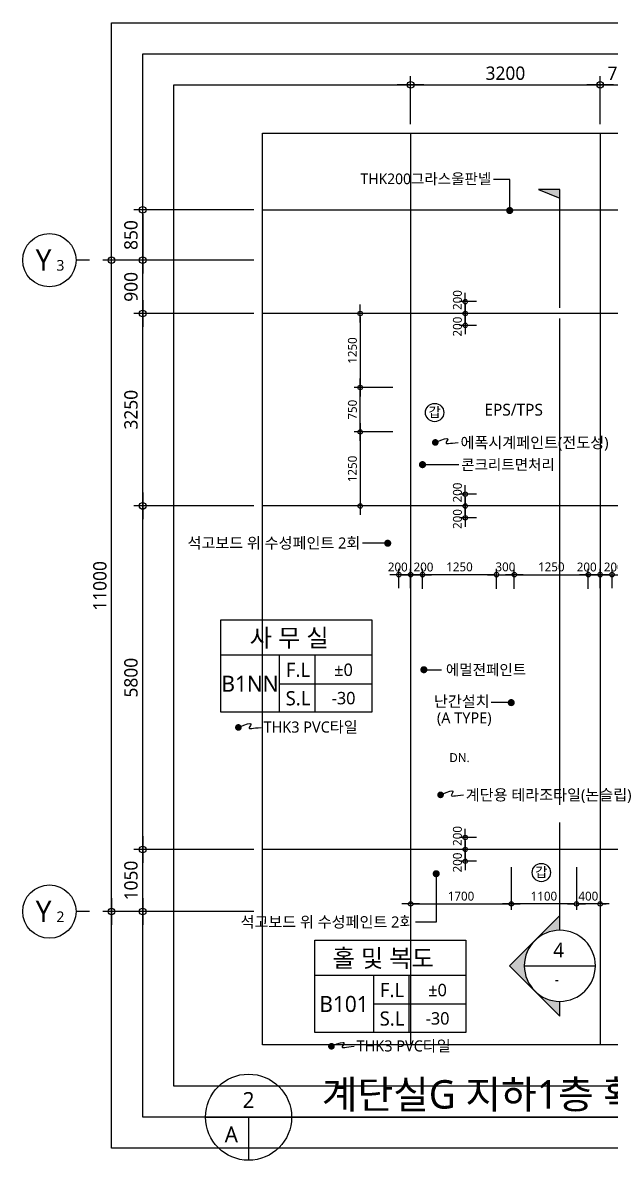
# Model space of a CAD drawing. Header units: millimetres. Extents: x -27408 to 60590, y 623 to 42257.
# Drawn here: x 20550 to 30487, y 22448 to 41657 of the extents above; entities that cross this region are included whole.
import ezdxf
from ezdxf.enums import TextEntityAlignment as Align

# ---------------------------------------------------------------- set-up
doc = ezdxf.new("R2010")
doc.units = ezdxf.units.MM
doc.header["$LTSCALE"] = 100
doc.header["$MEASUREMENT"] = 0
doc.header["$PDSIZE"] = -10
doc.linetypes.add('CEN', pattern=[62, 60, -1, 0, -1])
doc.layers.get('0').update_dxf_attribs({"linetype": 'CONTINUOUS'})
doc.layers.get('Defpoints').update_dxf_attribs({"color": 171, "linetype": 'CONTINUOUS'})
for name, color, linetype in [('CEN(ST)', 1, 'CEN'), ('INS', 251, 'BATTING'), ('LED', 7, 'CONTINUOUS'), ('NDIM', 7, 'CONTINUOUS'), ('SYM', 7, 'CONTINUOUS'), ('SYM(AXIS)', 7, 'CONTINUOUS'), ('TEXT', 3, 'CONTINUOUS'), ('TEXT(AXIS)', 2, 'CONTINUOUS'), ('TEXT(MIN)', 7, 'CONTINUOUS'), ('TEXT(NOTE小)', 1, 'CONTINUOUS'), ('TEXT(노트)', 7, 'CONTINUOUS'), ('TEXT(실명)', 3, 'CONTINUOUS'), ('TEXT-기입', 6, 'CONTINUOUS'), ('TITLE', 7, 'CONTINUOUS')]:
    doc.layers.add(name, color=color, linetype=linetype)
doc.styles.add('CGS', font='cgse', dxfattribs={"bigfont": 'cgs'})
doc.styles.add('나눔바른고딕', font='NanumBarunGothic.ttf')
doc.linetypes.add('BATTING', pattern='A,0.0001,-0.1,[134,ltypeshp.shx,S=0.1,R=0,X=-0.1,Y=0],-0.2,[134,ltypeshp.shx,S=0.1,R=180,X=0.1,Y=0],-0.1', length=0.4001)
doc.dimstyles.new('NDIM 1200', dxfattribs={"dimscale": 75, "dimtxt": 3, "dimasz": 1, "dimexe": 2, "dimexo": 2, "dimgap": 1, "dimtad": 1, "dimdec": 0, "dimdsep": 46, "dimtxsty": 'CGS', "dimblk": 'DOT0', "dimcen": 1, "dimdle": 8, "dimclrd": 256, "dimclre": 256, "dimclrt": 256, "dimadec": 0, "dimazin": 0, "dimtfac": 1, "dimtdec": 0, "dimtix": 1, "dimtmove": 2, "dimatfit": 3, "dimldrblk": 'DOT0', "dimfxl": 1, "dimtolj": 1, "dimtzin": 0, "dimlwd": -1, "dimlwe": -1, "dimarcsym": 0})

# ---------------------------------------------------------------- blocks, each defined once
blk = doc.blocks.new('A$C2F20087E')
at = {"layer": 'SYM(AXIS)'}
blk.add_line((600, 0), (600, 300), dxfattribs=at)
blk.add_circle((600, 900), 600, dxfattribs=at)
blk = doc.blocks.new('DOT0')
blk.add_line((-3, 0), (3, 0))
at = {"color": 6}
blk.add_circle((0, 0), 0.75, dxfattribs=at)
blk = doc.blocks.new('*D29')
at = {"layer": 'Defpoints', "color": 0, "ltscale": 0.4, "transparency": 16777216}
for p in [(22575, 33497), (24600, 33497), (24600, 27697)]:
    blk.add_point(p, dxfattribs=at)
at = {"layer": 'NDIM', "ltscale": 0.4, "transparency": 16777216}
for p, q in [((24450, 33497), (22425, 33497)), ((22575, 27772), (22575, 33422)), ((24450, 27697), (22425, 27697))]:
    blk.add_line(p, q, dxfattribs=at)
at = {"layer": 'NDIM', "ltscale": 0.4, "transparency": 16777216, "xscale": 75, "yscale": 75, "zscale": 75}
for p, rotation in [((22575, 33497), 90), ((22575, 27697), 270)]:
    blk.add_blockref('DOT0', p, dxfattribs=dict(at, rotation=rotation))
at = {"layer": 'NDIM', "ltscale": 0.4, "transparency": 16777216, "insert": (22378, 30597), "char_height": 225, "attachment_point": 5, "rotation": 90, "style": '나눔바른고딕'}
blk.add_mtext('\\A1;5800', dxfattribs=at)
blk = doc.blocks.new('*D28')
at = {"layer": 'Defpoints', "color": 0, "ltscale": 0.4, "transparency": 16777216}
for p in [(22575, 27697), (24600, 27697), (24600, 26647)]:
    blk.add_point(p, dxfattribs=at)
at = {"layer": 'NDIM', "ltscale": 0.4, "transparency": 16777216}
for p, q in [((24450, 27697), (22425, 27697)), ((22575, 26722), (22575, 27622)), ((24450, 26647), (22425, 26647))]:
    blk.add_line(p, q, dxfattribs=at)
at = {"layer": 'NDIM', "ltscale": 0.4, "transparency": 16777216, "xscale": 75, "yscale": 75, "zscale": 75}
for p, rotation in [((22575, 27697), 90), ((22575, 26647), 270)]:
    blk.add_blockref('DOT0', p, dxfattribs=dict(at, rotation=rotation))
at = {"layer": 'NDIM', "ltscale": 0.4, "transparency": 16777216, "insert": (22378, 27172), "char_height": 225, "attachment_point": 5, "rotation": 90, "style": '나눔바른고딕'}
blk.add_mtext('\\A1;1050', dxfattribs=at)
blk = doc.blocks.new('*D27')
at = {"layer": 'Defpoints', "color": 0, "ltscale": 0.4, "transparency": 16777216}
for p in [(22575, 36747), (24600, 36747), (24600, 33497)]:
    blk.add_point(p, dxfattribs=at)
at = {"layer": 'NDIM', "ltscale": 0.4, "transparency": 16777216}
for p, q in [((24450, 36747), (22425, 36747)), ((22575, 33572), (22575, 36672)), ((24450, 33497), (22425, 33497))]:
    blk.add_line(p, q, dxfattribs=at)
at = {"layer": 'NDIM', "ltscale": 0.4, "transparency": 16777216, "xscale": 75, "yscale": 75, "zscale": 75}
for p, rotation in [((22575, 36747), 90), ((22575, 33497), 270)]:
    blk.add_blockref('DOT0', p, dxfattribs=dict(at, rotation=rotation))
at = {"layer": 'NDIM', "ltscale": 0.4, "transparency": 16777216, "insert": (22378, 35122), "char_height": 225, "attachment_point": 5, "rotation": 90, "style": '나눔바른고딕'}
blk.add_mtext('\\A1;3250', dxfattribs=at)
blk = doc.blocks.new('*D26')
at = {"layer": 'Defpoints', "color": 0, "ltscale": 0.4, "transparency": 16777216}
for p in [(22050, 37647), (24600, 37647), (24600, 26647)]:
    blk.add_point(p, dxfattribs=at)
at = {"layer": 'NDIM', "ltscale": 0.4, "transparency": 16777216}
for p, q in [((24450, 37647), (21900, 37647)), ((22050, 26722), (22050, 37572)), ((24450, 26647), (21900, 26647))]:
    blk.add_line(p, q, dxfattribs=at)
at = {"layer": 'NDIM', "ltscale": 0.4, "transparency": 16777216, "xscale": 75, "yscale": 75, "zscale": 75}
for p, rotation in [((22050, 37647), 90), ((22050, 26647), 270)]:
    blk.add_blockref('DOT0', p, dxfattribs=dict(at, rotation=rotation))
at = {"layer": 'NDIM', "ltscale": 0.4, "transparency": 16777216, "insert": (21853, 32147), "char_height": 225, "attachment_point": 5, "rotation": 90, "style": '나눔바른고딕'}
blk.add_mtext('\\A1;11000', dxfattribs=at)
blk = doc.blocks.new('*D71')
at = {"layer": 'Defpoints', "color": 0, "ltscale": 0.4, "transparency": 16777216}
for p in [(22575, 37647), (24600, 37647), (24600, 36747)]:
    blk.add_point(p, dxfattribs=at)
at = {"layer": 'NDIM', "ltscale": 0.4, "transparency": 16777216}
for p, q in [((24450, 37647), (22425, 37647)), ((22575, 36822), (22575, 37572)), ((24450, 36747), (22425, 36747))]:
    blk.add_line(p, q, dxfattribs=at)
at = {"layer": 'NDIM', "ltscale": 0.4, "transparency": 16777216, "xscale": 75, "yscale": 75, "zscale": 75}
for p, rotation in [((22575, 37647), 90), ((22575, 36747), 270)]:
    blk.add_blockref('DOT0', p, dxfattribs=dict(at, rotation=rotation))
at = {"layer": 'NDIM', "ltscale": 0.4, "transparency": 16777216, "insert": (22378, 37197), "char_height": 225, "attachment_point": 5, "rotation": 90, "style": '나눔바른고딕'}
blk.add_mtext('\\A1;900', dxfattribs=at)
blk = doc.blocks.new('*D25')
at = {"layer": 'Defpoints', "color": 0, "ltscale": 0.4, "transparency": 16777216}
for p in [(31050, 40607), (30300, 39793), (31050, 39793)]:
    blk.add_point(p, dxfattribs=at)
at = {"layer": 'NDIM', "ltscale": 0.4, "transparency": 16777216}
for p, q in [((30300, 39943), (30300, 40757)), ((31050, 39943), (31050, 40757)), ((30375, 40607), (30975, 40607))]:
    blk.add_line(p, q, dxfattribs=at)
at = {"layer": 'NDIM', "ltscale": 0.4, "transparency": 16777216, "xscale": 75, "yscale": 75, "zscale": 75, "rotation": 180}
blk.add_blockref('DOT0', (30300, 40607), dxfattribs=at)
at = {"layer": 'NDIM', "ltscale": 0.4, "transparency": 16777216, "xscale": 75, "yscale": 75, "zscale": 75}
blk.add_blockref('DOT0', (31050, 40607), dxfattribs=at)
at = {"layer": 'NDIM', "ltscale": 0.4, "transparency": 16777216, "insert": (30675, 40804), "char_height": 225, "attachment_point": 5, "style": '나눔바른고딕'}
blk.add_mtext('\\A1;750', dxfattribs=at)
blk = doc.blocks.new('*D24')
at = {"layer": 'Defpoints', "color": 0, "ltscale": 0.4, "transparency": 16777216}
for p in [(30300, 40607), (27100, 39793), (30300, 39793)]:
    blk.add_point(p, dxfattribs=at)
at = {"layer": 'NDIM', "ltscale": 0.4, "transparency": 16777216}
for p, q in [((27100, 39943), (27100, 40757)), ((30300, 39943), (30300, 40757)), ((27175, 40607), (30225, 40607))]:
    blk.add_line(p, q, dxfattribs=at)
at = {"layer": 'NDIM', "ltscale": 0.4, "transparency": 16777216, "xscale": 75, "yscale": 75, "zscale": 75, "rotation": 180}
blk.add_blockref('DOT0', (27100, 40607), dxfattribs=at)
at = {"layer": 'NDIM', "ltscale": 0.4, "transparency": 16777216, "xscale": 75, "yscale": 75, "zscale": 75}
blk.add_blockref('DOT0', (30300, 40607), dxfattribs=at)
at = {"layer": 'NDIM', "ltscale": 0.4, "transparency": 16777216, "insert": (28700, 40804), "char_height": 225, "attachment_point": 5, "style": '나눔바른고딕'}
blk.add_mtext('\\A1;3200', dxfattribs=at)
blk = doc.blocks.new('SECTION_계단실E1')
at = {"layer": 'SYM'}
blk.add_hatch(color=256, dxfattribs=at).paths.add_polyline_path([(447405, -138925), (447765, -139069), (447765, -138925)])
h = blk.add_hatch(color=256, dxfattribs=at)
h.paths.add_polyline_path([(446917, -152033), (447341, -152457, -0.414214), (447341, -151609)])
h.paths.add_polyline_path([(447341, -152457), (447765, -152882), (447765, -152633, -0.198912)])
h.paths.add_polyline_path([(447341, -151609, -0.198912), (447765, -151433), (447765, -151185)])
at = {"layer": 'Defpoints'}
blk.add_line((447765, -149014), (447765, -141282), dxfattribs=at)
at = {"layer": 'SYM'}
for p, q in [((447405, -138925), (447765, -139069)), ((447765, -138925), (447405, -138925)), ((447765, -140922), (447765, -138925)), ((447765, -141282), (447765, -141102)), ((447765, -149314), (447765, -149014)), ((447765, -151433), (447765, -149614)), ((447765, -151185), (446917, -152033)), ((447765, -152882), (446917, -152033)), ((447165, -152033), (448365, -152033)), ((447765, -152882), (447765, -152633))]:
    blk.add_line(p, q, dxfattribs=at)
blk.add_arc((447765, -152033), 600, 90, 89.7615, dxfattribs=at)
blk = doc.blocks.new('갑종방화문표기')
at = {"layer": 'TEXT(NOTE小)'}
blk.add_circle((0, 0), 150, dxfattribs=at)
at = {"layer": 'TEXT(NOTE小)', "style": '나눔바른고딕'}
blk.add_text('갑', height=160, dxfattribs=at).set_placement((0, 7), align=Align.MIDDLE_CENTER)
blk = doc.blocks.new('*D49')
at = {"layer": 'Defpoints', "color": 0, "ltscale": 0.4, "transparency": 16777216}
for p in [(27300, 32336), (27300, 31997), (28550, 31997)]:
    blk.add_point(p, dxfattribs=at)
at = {"layer": 'NDIM', "ltscale": 0.4, "transparency": 16777216}
for p, q in [((27300, 32097), (27300, 32436)), ((28500, 32336), (27350, 32336)), ((28550, 32097), (28550, 32436))]:
    blk.add_line(p, q, dxfattribs=at)
at = {"layer": 'NDIM', "ltscale": 0.4, "transparency": 16777216, "xscale": 50, "yscale": 50, "zscale": 50, "rotation": 180}
blk.add_blockref('DOT0', (27300, 32336), dxfattribs=at)
at = {"layer": 'NDIM', "ltscale": 0.4, "transparency": 16777216, "xscale": 50, "yscale": 50, "zscale": 50}
blk.add_blockref('DOT0', (28550, 32336), dxfattribs=at)
at = {"layer": 'NDIM', "ltscale": 0.4, "transparency": 16777216, "insert": (27925, 32467), "char_height": 150, "attachment_point": 5, "style": '나눔바른고딕'}
blk.add_mtext('\\A1;1250', dxfattribs=at)
blk = doc.blocks.new('*D50')
at = {"layer": 'Defpoints', "color": 0, "ltscale": 0.4, "transparency": 16777216}
for p in [(28850, 32336), (28550, 31997), (28850, 31997)]:
    blk.add_point(p, dxfattribs=at)
at = {"layer": 'NDIM', "ltscale": 0.4, "transparency": 16777216}
for p, q in [((28500, 32336), (28450, 32336)), ((28550, 32097), (28550, 32436)), ((28550, 32336), (28850, 32336)), ((28850, 32097), (28850, 32436)), ((28900, 32336), (28950, 32336))]:
    blk.add_line(p, q, dxfattribs=at)
at = {"layer": 'NDIM', "ltscale": 0.4, "transparency": 16777216, "xscale": 50, "yscale": 50, "zscale": 50}
blk.add_blockref('DOT0', (28550, 32336), dxfattribs=at)
at = {"layer": 'NDIM', "ltscale": 0.4, "transparency": 16777216, "xscale": 50, "yscale": 50, "zscale": 50, "rotation": 180}
blk.add_blockref('DOT0', (28850, 32336), dxfattribs=at)
at = {"layer": 'NDIM', "ltscale": 0.4, "transparency": 16777216, "insert": (28700, 32467), "char_height": 150, "attachment_point": 5, "style": '나눔바른고딕'}
blk.add_mtext('\\A1;300', dxfattribs=at)
blk = doc.blocks.new('*D51')
at = {"layer": 'Defpoints', "color": 0, "ltscale": 0.4, "transparency": 16777216}
for p in [(30100, 32336), (28850, 31997), (30100, 31997)]:
    blk.add_point(p, dxfattribs=at)
at = {"layer": 'NDIM', "ltscale": 0.4, "transparency": 16777216}
for p, q in [((28850, 32097), (28850, 32436)), ((28900, 32336), (30050, 32336)), ((30100, 32097), (30100, 32436))]:
    blk.add_line(p, q, dxfattribs=at)
at = {"layer": 'NDIM', "ltscale": 0.4, "transparency": 16777216, "xscale": 50, "yscale": 50, "zscale": 50, "rotation": 180}
blk.add_blockref('DOT0', (28850, 32336), dxfattribs=at)
at = {"layer": 'NDIM', "ltscale": 0.4, "transparency": 16777216, "xscale": 50, "yscale": 50, "zscale": 50}
blk.add_blockref('DOT0', (30100, 32336), dxfattribs=at)
at = {"layer": 'NDIM', "ltscale": 0.4, "transparency": 16777216, "insert": (29475, 32467), "char_height": 150, "attachment_point": 5, "style": '나눔바른고딕'}
blk.add_mtext('\\A1;1250', dxfattribs=at)
blk = doc.blocks.new('*D52')
at = {"layer": 'Defpoints', "color": 0, "ltscale": 0.4, "transparency": 16777216}
for p in [(27300, 32336), (27100, 32010), (27300, 32010)]:
    blk.add_point(p, dxfattribs=at)
at = {"layer": 'NDIM', "ltscale": 0.4, "transparency": 16777216}
for p, q in [((27100, 32110), (27100, 32436)), ((27150, 32336), (27250, 32336)), ((27300, 32110), (27300, 32436))]:
    blk.add_line(p, q, dxfattribs=at)
at = {"layer": 'NDIM', "ltscale": 0.4, "transparency": 16777216, "xscale": 50, "yscale": 50, "zscale": 50, "rotation": 180}
blk.add_blockref('DOT0', (27100, 32336), dxfattribs=at)
at = {"layer": 'NDIM', "ltscale": 0.4, "transparency": 16777216, "xscale": 50, "yscale": 50, "zscale": 50}
blk.add_blockref('DOT0', (27300, 32336), dxfattribs=at)
at = {"layer": 'NDIM', "ltscale": 0.4, "transparency": 16777216, "insert": (27317, 32465), "char_height": 150, "attachment_point": 5, "style": '나눔바른고딕'}
blk.add_mtext('\\A1;200', dxfattribs=at)
blk = doc.blocks.new('*D53')
at = {"layer": 'Defpoints', "color": 0, "ltscale": 0.4, "transparency": 16777216}
for p in [(30100, 32336), (30100, 32010), (30300, 32010)]:
    blk.add_point(p, dxfattribs=at)
at = {"layer": 'NDIM', "ltscale": 0.4, "transparency": 16777216}
for p, q in [((30100, 32110), (30100, 32436)), ((30250, 32336), (30150, 32336)), ((30300, 32110), (30300, 32436))]:
    blk.add_line(p, q, dxfattribs=at)
at = {"layer": 'NDIM', "ltscale": 0.4, "transparency": 16777216, "xscale": 50, "yscale": 50, "zscale": 50, "rotation": 180}
blk.add_blockref('DOT0', (30100, 32336), dxfattribs=at)
at = {"layer": 'NDIM', "ltscale": 0.4, "transparency": 16777216, "xscale": 50, "yscale": 50, "zscale": 50}
blk.add_blockref('DOT0', (30300, 32336), dxfattribs=at)
at = {"layer": 'NDIM', "ltscale": 0.4, "transparency": 16777216, "insert": (30073, 32465), "char_height": 150, "attachment_point": 5, "style": '나눔바른고딕'}
blk.add_mtext('\\A1;200', dxfattribs=at)
blk = doc.blocks.new('*D54')
at = {"layer": 'Defpoints', "color": 0, "ltscale": 0.4, "transparency": 16777216}
for p in [(30500, 32336), (30300, 32010), (30500, 32010)]:
    blk.add_point(p, dxfattribs=at)
at = {"layer": 'NDIM', "ltscale": 0.4, "transparency": 16777216}
for p, q in [((30300, 32110), (30300, 32436)), ((30350, 32336), (30450, 32336)), ((30500, 32110), (30500, 32436))]:
    blk.add_line(p, q, dxfattribs=at)
at = {"layer": 'NDIM', "ltscale": 0.4, "transparency": 16777216, "xscale": 50, "yscale": 50, "zscale": 50, "rotation": 180}
blk.add_blockref('DOT0', (30300, 32336), dxfattribs=at)
at = {"layer": 'NDIM', "ltscale": 0.4, "transparency": 16777216, "xscale": 50, "yscale": 50, "zscale": 50}
blk.add_blockref('DOT0', (30500, 32336), dxfattribs=at)
at = {"layer": 'NDIM', "ltscale": 0.4, "transparency": 16777216, "insert": (30530, 32465), "char_height": 150, "attachment_point": 5, "style": '나눔바른고딕'}
blk.add_mtext('\\A1;200', dxfattribs=at)
blk = doc.blocks.new('*D55')
at = {"layer": 'Defpoints', "color": 0, "ltscale": 0.4, "transparency": 16777216}
for p in [(26900, 32336), (26900, 32010), (27100, 32010)]:
    blk.add_point(p, dxfattribs=at)
at = {"layer": 'NDIM', "ltscale": 0.4, "transparency": 16777216}
for p, q in [((26900, 32110), (26900, 32436)), ((27050, 32336), (26950, 32336)), ((27100, 32110), (27100, 32436))]:
    blk.add_line(p, q, dxfattribs=at)
at = {"layer": 'NDIM', "ltscale": 0.4, "transparency": 16777216, "xscale": 50, "yscale": 50, "zscale": 50, "rotation": 180}
blk.add_blockref('DOT0', (26900, 32336), dxfattribs=at)
at = {"layer": 'NDIM', "ltscale": 0.4, "transparency": 16777216, "xscale": 50, "yscale": 50, "zscale": 50}
blk.add_blockref('DOT0', (27100, 32336), dxfattribs=at)
at = {"layer": 'NDIM', "ltscale": 0.4, "transparency": 16777216, "insert": (26883, 32465), "char_height": 150, "attachment_point": 5, "style": '나눔바른고딕'}
blk.add_mtext('\\A1;200', dxfattribs=at)
blk = doc.blocks.new('*D56')
at = {"layer": 'Defpoints', "color": 0, "ltscale": 0.4, "transparency": 16777216}
for p in [(28022, 27897), (28313, 27897), (28313, 27697)]:
    blk.add_point(p, dxfattribs=at)
at = {"layer": 'NDIM', "ltscale": 0.4, "transparency": 16777216}
for p, q in [((28213, 27897), (27922, 27897)), ((28213, 27697), (27922, 27697)), ((28022, 27747), (28022, 27847))]:
    blk.add_line(p, q, dxfattribs=at)
at = {"layer": 'NDIM', "ltscale": 0.4, "transparency": 16777216, "xscale": 50, "yscale": 50, "zscale": 50}
for p, rotation in [((28022, 27897), 90), ((28022, 27697), 270)]:
    blk.add_blockref('DOT0', p, dxfattribs=dict(at, rotation=rotation))
at = {"layer": 'NDIM', "ltscale": 0.4, "transparency": 16777216, "insert": (27890, 27924), "char_height": 150, "attachment_point": 5, "rotation": 90, "style": '나눔바른고딕'}
blk.add_mtext('\\A1;200', dxfattribs=at)
blk = doc.blocks.new('*D57')
at = {"layer": 'Defpoints', "color": 0, "ltscale": 0.4, "transparency": 16777216}
for p in [(28313, 27697), (28022, 27497), (28313, 27497)]:
    blk.add_point(p, dxfattribs=at)
at = {"layer": 'NDIM', "ltscale": 0.4, "transparency": 16777216}
for p, q in [((28213, 27697), (27922, 27697)), ((28213, 27497), (27922, 27497)), ((28022, 27647), (28022, 27547))]:
    blk.add_line(p, q, dxfattribs=at)
at = {"layer": 'NDIM', "ltscale": 0.4, "transparency": 16777216, "xscale": 50, "yscale": 50, "zscale": 50}
for p, rotation in [((28022, 27697), 90), ((28022, 27497), 270)]:
    blk.add_blockref('DOT0', p, dxfattribs=dict(at, rotation=rotation))
at = {"layer": 'NDIM', "ltscale": 0.4, "transparency": 16777216, "insert": (27890, 27476), "char_height": 150, "attachment_point": 5, "rotation": 90, "style": '나눔바른고딕'}
blk.add_mtext('\\A1;200', dxfattribs=at)
blk = doc.blocks.new('*D58')
at = {"layer": 'Defpoints', "color": 0, "ltscale": 0.4, "transparency": 16777216}
for p in [(28022, 33697), (28313, 33697), (28313, 33497)]:
    blk.add_point(p, dxfattribs=at)
at = {"layer": 'NDIM', "ltscale": 0.4, "transparency": 16777216}
for p, q in [((28213, 33697), (27922, 33697)), ((28022, 33547), (28022, 33647)), ((28213, 33497), (27922, 33497))]:
    blk.add_line(p, q, dxfattribs=at)
at = {"layer": 'NDIM', "ltscale": 0.4, "transparency": 16777216, "xscale": 50, "yscale": 50, "zscale": 50}
for p, rotation in [((28022, 33697), 90), ((28022, 33497), 270)]:
    blk.add_blockref('DOT0', p, dxfattribs=dict(at, rotation=rotation))
at = {"layer": 'NDIM', "ltscale": 0.4, "transparency": 16777216, "insert": (27890, 33724), "char_height": 150, "attachment_point": 5, "rotation": 90, "style": '나눔바른고딕'}
blk.add_mtext('\\A1;200', dxfattribs=at)
blk = doc.blocks.new('*D59')
at = {"layer": 'Defpoints', "color": 0, "ltscale": 0.4, "transparency": 16777216}
for p in [(28313, 33497), (28022, 33297), (28313, 33297)]:
    blk.add_point(p, dxfattribs=at)
at = {"layer": 'NDIM', "ltscale": 0.4, "transparency": 16777216}
for p, q in [((28213, 33497), (27922, 33497)), ((28022, 33447), (28022, 33347)), ((28213, 33297), (27922, 33297))]:
    blk.add_line(p, q, dxfattribs=at)
at = {"layer": 'NDIM', "ltscale": 0.4, "transparency": 16777216, "xscale": 50, "yscale": 50, "zscale": 50}
for p, rotation in [((28022, 33497), 90), ((28022, 33297), 270)]:
    blk.add_blockref('DOT0', p, dxfattribs=dict(at, rotation=rotation))
at = {"layer": 'NDIM', "ltscale": 0.4, "transparency": 16777216, "insert": (27890, 33276), "char_height": 150, "attachment_point": 5, "rotation": 90, "style": '나눔바른고딕'}
blk.add_mtext('\\A1;200', dxfattribs=at)
blk = doc.blocks.new('*D60')
at = {"layer": 'Defpoints', "color": 0, "ltscale": 0.4, "transparency": 16777216}
for p in [(28022, 36947), (28313, 36947), (28313, 36747)]:
    blk.add_point(p, dxfattribs=at)
at = {"layer": 'NDIM', "ltscale": 0.4, "transparency": 16777216}
for p, q in [((28213, 36947), (27922, 36947)), ((28022, 36797), (28022, 36897)), ((28213, 36747), (27922, 36747))]:
    blk.add_line(p, q, dxfattribs=at)
at = {"layer": 'NDIM', "ltscale": 0.4, "transparency": 16777216, "xscale": 50, "yscale": 50, "zscale": 50}
for p, rotation in [((28022, 36947), 90), ((28022, 36747), 270)]:
    blk.add_blockref('DOT0', p, dxfattribs=dict(at, rotation=rotation))
at = {"layer": 'NDIM', "ltscale": 0.4, "transparency": 16777216, "insert": (27890, 36974), "char_height": 150, "attachment_point": 5, "rotation": 90, "style": '나눔바른고딕'}
blk.add_mtext('\\A1;200', dxfattribs=at)
blk = doc.blocks.new('*D61')
at = {"layer": 'Defpoints', "color": 0, "ltscale": 0.4, "transparency": 16777216}
for p in [(28313, 36747), (28022, 36547), (28313, 36547)]:
    blk.add_point(p, dxfattribs=at)
at = {"layer": 'NDIM', "ltscale": 0.4, "transparency": 16777216}
for p, q in [((28213, 36747), (27922, 36747)), ((28022, 36697), (28022, 36597)), ((28213, 36547), (27922, 36547))]:
    blk.add_line(p, q, dxfattribs=at)
at = {"layer": 'NDIM', "ltscale": 0.4, "transparency": 16777216, "xscale": 50, "yscale": 50, "zscale": 50}
for p, rotation in [((28022, 36747), 90), ((28022, 36547), 270)]:
    blk.add_blockref('DOT0', p, dxfattribs=dict(at, rotation=rotation))
at = {"layer": 'NDIM', "ltscale": 0.4, "transparency": 16777216, "insert": (27890, 36526), "char_height": 150, "attachment_point": 5, "rotation": 90, "style": '나눔바른고딕'}
blk.add_mtext('\\A1;200', dxfattribs=at)
blk = doc.blocks.new('*D62')
at = {"layer": 'Defpoints', "color": 0, "ltscale": 0.4, "transparency": 16777216}
for p in [(28800, 27497), (29900, 27497), (28800, 26776)]:
    blk.add_point(p, dxfattribs=at)
at = {"layer": 'NDIM', "ltscale": 0.4, "transparency": 16777216}
for p, q in [((28800, 27397), (28800, 26676)), ((29900, 27397), (29900, 26676)), ((29850, 26776), (28850, 26776))]:
    blk.add_line(p, q, dxfattribs=at)
at = {"layer": 'NDIM', "ltscale": 0.4, "transparency": 16777216, "xscale": 50, "yscale": 50, "zscale": 50, "rotation": 180}
blk.add_blockref('DOT0', (28800, 26776), dxfattribs=at)
at = {"layer": 'NDIM', "ltscale": 0.4, "transparency": 16777216, "xscale": 50, "yscale": 50, "zscale": 50}
blk.add_blockref('DOT0', (29900, 26776), dxfattribs=at)
at = {"layer": 'NDIM', "ltscale": 0.4, "transparency": 16777216, "insert": (29350, 26907), "char_height": 150, "attachment_point": 5, "style": '나눔바른고딕'}
blk.add_mtext('\\A1;1100', dxfattribs=at)
blk = doc.blocks.new('*D63')
at = {"layer": 'Defpoints', "color": 0, "ltscale": 0.4, "transparency": 16777216}
for p in [(27100, 27497), (28800, 27497), (28800, 26776)]:
    blk.add_point(p, dxfattribs=at)
at = {"layer": 'NDIM', "ltscale": 0.4, "transparency": 16777216}
for p, q in [((27100, 27397), (27100, 26676)), ((28800, 27397), (28800, 26676)), ((27150, 26776), (28750, 26776))]:
    blk.add_line(p, q, dxfattribs=at)
at = {"layer": 'NDIM', "ltscale": 0.4, "transparency": 16777216, "xscale": 50, "yscale": 50, "zscale": 50, "rotation": 180}
blk.add_blockref('DOT0', (27100, 26776), dxfattribs=at)
at = {"layer": 'NDIM', "ltscale": 0.4, "transparency": 16777216, "xscale": 50, "yscale": 50, "zscale": 50}
blk.add_blockref('DOT0', (28800, 26776), dxfattribs=at)
at = {"layer": 'NDIM', "ltscale": 0.4, "transparency": 16777216, "insert": (27950, 26907), "char_height": 150, "attachment_point": 5, "style": '나눔바른고딕'}
blk.add_mtext('\\A1;1700', dxfattribs=at)
blk = doc.blocks.new('*D64')
at = {"layer": 'Defpoints', "color": 0, "ltscale": 0.4, "transparency": 16777216}
for p in [(29900, 27497), (30300, 27497), (29900, 26776)]:
    blk.add_point(p, dxfattribs=at)
at = {"layer": 'NDIM', "ltscale": 0.4, "transparency": 16777216}
for p, q in [((29900, 27397), (29900, 26676)), ((30300, 27397), (30300, 26676)), ((29850, 26776), (29800, 26776)), ((30300, 26776), (29900, 26776)), ((30350, 26776), (30400, 26776))]:
    blk.add_line(p, q, dxfattribs=at)
at = {"layer": 'NDIM', "ltscale": 0.4, "transparency": 16777216, "xscale": 50, "yscale": 50, "zscale": 50}
blk.add_blockref('DOT0', (29900, 26776), dxfattribs=at)
at = {"layer": 'NDIM', "ltscale": 0.4, "transparency": 16777216, "xscale": 50, "yscale": 50, "zscale": 50, "rotation": 180}
blk.add_blockref('DOT0', (30300, 26776), dxfattribs=at)
at = {"layer": 'NDIM', "ltscale": 0.4, "transparency": 16777216, "insert": (30100, 26907), "char_height": 150, "attachment_point": 5, "style": '나눔바른고딕'}
blk.add_mtext('\\A1;400', dxfattribs=at)
blk = doc.blocks.new('_Dot')
at = {"color": 0, "linetype": 'ByBlock', "lineweight": -2}
blk.add_line((-0.5, 0), (-1, 0), dxfattribs=at)
at = {"color": 0, "linetype": 'ByBlock', "const_width": 0.5}
blk.add_lwpolyline([(-0.25, 0, 1), (0.25, 0, 1)], format="xyb", close=True, dxfattribs=at)
blk = doc.blocks.new('*D65')
at = {"layer": 'Defpoints', "color": 0, "ltscale": 0.4, "transparency": 16777216}
for p in [(26248, 35497), (26900, 35497), (26900, 34747)]:
    blk.add_point(p, dxfattribs=at)
at = {"layer": 'NDIM', "ltscale": 0.4, "transparency": 16777216}
for p, q in [((26800, 35497), (26148, 35497)), ((26248, 34797), (26248, 35447)), ((26800, 34747), (26148, 34747))]:
    blk.add_line(p, q, dxfattribs=at)
at = {"layer": 'NDIM', "ltscale": 0.4, "transparency": 16777216, "xscale": 50, "yscale": 50, "zscale": 50}
for p, rotation in [((26248, 35497), 90), ((26248, 34747), 270)]:
    blk.add_blockref('DOT0', p, dxfattribs=dict(at, rotation=rotation))
at = {"layer": 'NDIM', "ltscale": 0.4, "transparency": 16777216, "insert": (26117, 35122), "char_height": 150, "attachment_point": 5, "rotation": 90, "style": '나눔바른고딕'}
blk.add_mtext('\\A1;750', dxfattribs=at)
blk = doc.blocks.new('*D66')
at = {"layer": 'Defpoints', "color": 0, "ltscale": 0.4, "transparency": 16777216}
for p in [(26900, 34747), (26248, 33497), (26900, 33497)]:
    blk.add_point(p, dxfattribs=at)
at = {"layer": 'NDIM', "ltscale": 0.4, "transparency": 16777216}
for p, q in [((26800, 34747), (26148, 34747)), ((26248, 34697), (26248, 33547)), ((26800, 33497), (26148, 33497))]:
    blk.add_line(p, q, dxfattribs=at)
at = {"layer": 'NDIM', "ltscale": 0.4, "transparency": 16777216, "xscale": 50, "yscale": 50, "zscale": 50}
for p, rotation in [((26248, 34747), 90), ((26248, 33497), 270)]:
    blk.add_blockref('DOT0', p, dxfattribs=dict(at, rotation=rotation))
at = {"layer": 'NDIM', "ltscale": 0.4, "transparency": 16777216, "insert": (26117, 34122), "char_height": 150, "attachment_point": 5, "rotation": 90, "style": '나눔바른고딕'}
blk.add_mtext('\\A1;1250', dxfattribs=at)
blk = doc.blocks.new('*D67')
at = {"layer": 'Defpoints', "color": 0, "ltscale": 0.4, "transparency": 16777216}
for p in [(26900, 36747), (26248, 35497), (26900, 35497)]:
    blk.add_point(p, dxfattribs=at)
at = {"layer": 'NDIM', "ltscale": 0.4, "transparency": 16777216}
for p, q in [((26800, 36747), (26148, 36747)), ((26248, 36697), (26248, 35547)), ((26800, 35497), (26148, 35497))]:
    blk.add_line(p, q, dxfattribs=at)
at = {"layer": 'NDIM', "ltscale": 0.4, "transparency": 16777216, "xscale": 50, "yscale": 50, "zscale": 50}
for p, rotation in [((26248, 36747), 90), ((26248, 35497), 270)]:
    blk.add_blockref('DOT0', p, dxfattribs=dict(at, rotation=rotation))
at = {"layer": 'NDIM', "ltscale": 0.4, "transparency": 16777216, "insert": (26117, 36122), "char_height": 150, "attachment_point": 5, "rotation": 90, "style": '나눔바른고딕'}
blk.add_mtext('\\A1;1250', dxfattribs=at)
blk = doc.blocks.new('A$C51E23882')
at = {"layer": 'TITLE'}
blk.add_lwpolyline([(8500, 0), (0, 0), (0, 5200), (8500, 5200)], close=True, dxfattribs=at)
for points in [[(8500, 3200), (0, 3200)], [(3300, 3200), (3300, 0)], [(5300, 3200), (5300, 0)], [(3300, 1600), (8500, 1600)]]:
    blk.add_lwpolyline(points, dxfattribs=at)
at = {"layer": 'TITLE', "style": '나눔바른고딕'}
for s, p in [('F.L', (4352, 2378)), ('S.L', (4352, 778))]:
    blk.add_text(s, height=800, dxfattribs=at).set_placement(p, align=Align.MIDDLE)
blk = doc.blocks.new('*D113')
at = {"layer": 'Defpoints', "color": 0, "ltscale": 0.4, "transparency": 16777216}
for p in [(24600, 38497), (22575, 37647), (24600, 37647)]:
    blk.add_point(p, dxfattribs=at)
at = {"layer": 'NDIM', "ltscale": 0.4, "transparency": 16777216}
for p, q in [((24450, 38497), (22425, 38497)), ((22575, 38422), (22575, 37722)), ((24450, 37647), (22425, 37647))]:
    blk.add_line(p, q, dxfattribs=at)
at = {"layer": 'NDIM', "ltscale": 0.4, "transparency": 16777216, "xscale": 75, "yscale": 75, "zscale": 75}
for p, rotation in [((22575, 38497), 90), ((22575, 37647), 270)]:
    blk.add_blockref('DOT0', p, dxfattribs=dict(at, rotation=rotation))
at = {"layer": 'NDIM', "ltscale": 0.4, "transparency": 16777216, "insert": (22378, 38072), "char_height": 225, "attachment_point": 5, "rotation": 90, "style": '나눔바른고딕'}
blk.add_mtext('\\A1;850', dxfattribs=at)

msp = doc.modelspace()

# ---------------------------------------------------------------- linework, layer by layer
at = {"layer": 'CEN(ST)', "ltscale": 10000}
for p, q in [((27100, 39793.1), (27100, 24397.4)), ((30300, 39793.1), (30300, 24397.4)), ((24600, 38497.4), (32800, 38497.4)), ((32800, 36747.4), (24600, 36747.4)), ((32800, 33497.4), (24600, 33497.4)), ((32800, 27697.4), (24600, 27697.4))]:
    msp.add_line(p, q, dxfattribs=at)
at = {"layer": 'Defpoints', "ltscale": 10000}
for points in [[(22050, 41657.1), (35350, 41657.1), (35350, 22650), (22050, 22650)], [(22575, 41132.1), (34825, 41132.1), (34825, 23175), (22575, 23175)], [(23100, 40607.1), (34300, 40607.1), (34300, 23700), (23100, 23700)], [(24600, 39793.1), (32800, 39793.1), (32800, 24397.4), (24600, 24397.4)]]:
    msp.add_lwpolyline(points, close=True, dxfattribs=at)
at = {"layer": 'INS', "ltscale": 2.5}
msp.add_line((24600, 38497.4), (32800, 38497.4), dxfattribs=at)
at = {"layer": 'LED', "const_width": 56.2}
for points in [[(27516.3, 34598, -1), (27516.3, 34541.7, -1)], [(24191.1, 29785.2, -1), (24191.1, 29729, -1)], [(27604.6, 28646.4, -1), (27604.6, 28590.2, -1)], [(25762.2, 24400.2, -1), (25762.2, 24343.9, -1)]]:
    msp.add_lwpolyline(points, format="xyb", close=True, dxfattribs=at)
at = {"layer": 'LED'}
for points in [[(27516.3, 34569.9), (27610, 34608.9), (27672.2, 34630), (27708.3, 34636.5), (27724.3, 34631.8), (27725.6, 34619.2), (27718.1, 34602.2), (27707.3, 34584.2), (27699, 34568.6), (27697.9, 34558), (27704.7, 34552.2), (27719.3, 34550.5), (27741.4, 34551.8), (27771, 34555.2), (27807.7, 34560), (27851.5, 34565.2), (27902.2, 34569.9)], [(24191.1, 29757.1), (24284.8, 29796.2), (24347, 29817.3), (24383.1, 29823.8), (24399.1, 29819), (24400.4, 29806.5), (24392.9, 29789.5), (24382.2, 29771.5), (24373.9, 29755.8), (24372.7, 29745.2), (24379.5, 29739.5), (24394.1, 29737.7), (24416.2, 29739), (24445.8, 29742.5), (24482.5, 29747.3), (24526.3, 29752.5), (24577, 29757.1)], [(27604.6, 28618.3), (27698.3, 28657.4), (27760.4, 28678.5), (27796.6, 28684.9), (27812.6, 28680.2), (27813.9, 28667.6), (27806.4, 28650.7), (27795.6, 28632.7), (27787.3, 28617), (27786.2, 28606.4), (27793, 28600.7), (27807.6, 28598.9), (27829.7, 28600.2), (27859.3, 28603.7), (27896, 28608.5), (27939.8, 28613.6), (27990.5, 28618.3)], [(25762.2, 24372.1), (25856, 24411.1), (25918.1, 24432.2), (25954.3, 24438.7), (25970.2, 24434), (25971.6, 24421.4), (25964, 24404.4), (25953.3, 24386.4), (25945, 24370.8), (25943.8, 24360.2), (25950.6, 24354.4), (25965.2, 24352.7), (25987.4, 24354), (26016.9, 24357.4), (26053.7, 24362.2), (26097.5, 24367.4), (26148.1, 24372.1)]]:
    msp.add_lwpolyline(points, dxfattribs=at)
at = {"layer": 'NDIM', "ltscale": 10000}
for points in [[(27420, 34194.7), (27912, 34194.7)], [(26592.9, 32867), (26286.8, 32867)]]:
    msp.add_lwpolyline(points, dxfattribs=at)
at = {"layer": 'SYM'}
for p, q in [((23635.6, 23175), (33764.4, 23175)), ((24362.8, 23175), (24362.8, 22447.7))]:
    msp.add_line(p, q, dxfattribs=at)
msp.add_circle((24362.8, 23175), 727.3, dxfattribs=at)

# ---------------------------------------------------------------- block references
msp.add_blockref('SECTION_계단실E1', (-418145.7, 177763.9))
at = {"xscale": 0.75, "yscale": 0.75, "zscale": 0.75, "rotation": 89.99999999999932}
for p in [(21675, 37197.4), (21675, 26197.4)]:
    msp.add_blockref('A$C2F20087E', p, dxfattribs=at)
for name, p, xscale, yscale, zscale in [('갑종방화문표기', (27504.8, 35074.8), 1.030731055544951, 1.030731055544951, 1.030731055544951), ('A$C51E23882', (23892.5, 30015.5), 0.3, 0.3, 0.3), ('갑종방화문표기', (29306.7, 27306.7), 1.030731055544951, 1.030731055544951, 1.030731055544951), ('A$C51E23882', (25480, 24607.1), 0.3, 0.3, 0.3)]:
    msp.add_blockref(name, p, dxfattribs=dict(xscale=xscale, yscale=yscale, zscale=zscale))
at = {"layer": 'NDIM', "ltscale": 10000, "yscale": 120, "zscale": 120, "rotation": 180}
for p, xscale in [((27300, 34194.7), 120), ((26712.9, 32867), -120)]:
    msp.add_blockref('_Dot', p, dxfattribs=dict(at, xscale=xscale))

# ---------------------------------------------------------------- texts
at = {"layer": 'TEXT', "style": '나눔바른고딕'}
for s, height, p in [('4', 250, (29506.1, 25873.4)), ('-', 166.7, (29534.8, 25418))]:
    msp.add_text(s, height=height, dxfattribs=at).set_placement(p)
msp.add_text('계단실G 지하1층 확대 평면도', height=480, dxfattribs=at).set_placement((33526.1, 23560.5), align=Align.MIDDLE_RIGHT)
for s, p in [('2', (24362.8, 23465.9)), ('A', (24071.9, 22884.1))]:
    msp.add_text(s, height=270, dxfattribs=at).set_placement(p, align=Align.MIDDLE)
at = {"layer": 'TEXT(AXIS)', "style": '나눔바른고딕'}
for s, height, p in [('Y', 360, (20901.3, 37650.3)), ('3', 180, (21185.7, 37560.4)), ('Y', 360, (20901.3, 26650.3)), ('2', 180, (21185.7, 26560.4))]:
    msp.add_text(s, height=height, dxfattribs=at).set_placement(p, align=Align.MIDDLE)
at = {"layer": 'TEXT(MIN)', "style": '나눔바른고딕'}
for s, p in [('THK200그라스울판넬', (28461.1, 39021.4)), ('콘크리트면처리', (29534.6, 34194.7))]:
    msp.add_text(s, height=180, dxfattribs=at).set_placement(p, align=Align.MIDDLE_RIGHT)
for s, height, p in [('EPS/TPS', 200, (28839.8, 35122.4)), ('DN.', 150, (27925, 29247.4))]:
    msp.add_text(s, height=height, dxfattribs=at).set_placement(p, align=Align.MIDDLE_CENTER)
msp.add_text('에멀젼페인트', height=180, dxfattribs=at).set_placement((27695, 30731.5), align=Align.MIDDLE_LEFT)
at = {"layer": 'TEXT(노트)', "style": '나눔바른고딕'}
for s, p in [('에폭시계페인트(전도성)', (27941.9, 34567.1)), ('THK3 PVC타일', (24615.2, 29763.7)), ('계단용 테라조타일(논슬립)', (28030.7, 28618.3)), ('THK3 PVC타일', (26186.3, 24378.6))]:
    msp.add_text(s, height=187.5, dxfattribs=at).set_placement(p, align=Align.MIDDLE_LEFT)
for s, p in [('석고보드 위 수성페인트 2회', (26250.2, 32871.3)), ('난간설치', (28434, 30196.6)), ('(A TYPE)', (28466.9, 29918.6)), ('석고보드 위 수성페인트 2회', (27145.4, 26471.7))]:
    msp.add_text(s, height=187.5, dxfattribs=at).set_placement(p, align=Align.MIDDLE_RIGHT)
at = {"layer": 'TEXT(실명)', "style": '나눔바른고딕'}
for s, p in [('사 무 실', (25048.8, 31273.7)), ('홀 및 복도', (26636.2, 25865.4))]:
    msp.add_text(s, height=300, dxfattribs=at).set_placement(p, align=Align.MIDDLE)
at = {"layer": 'TEXT-기입', "style": '나눔바른고딕'}
for s, height, p in [('±0', 210, (25967.1, 30731)), ('B1NN', 270, (24387.5, 30495.5)), ('-30', 210, (25967.4, 30251.8)), ('±0', 210, (27554.6, 25322.6)), ('B101', 270, (25975, 25087.1)), ('-30', 210, (27554.8, 24843.5))]:
    msp.add_text(s, height=height, dxfattribs=at).set_placement(p, align=Align.MIDDLE)

# ---------------------------------------------------------------- dimensions: what is measured, and where the dimension line sits
at = {"layer": 'NDIM', "ltscale": 0.4}
for base, p1, p2, override, picture, middle in [((30300, 40607.1), (27100, 39793.1), (30300, 39793.1), {"dimtxsty": '나눔바른고딕'}, '*D24', (28700, 40804.4)), ((31050, 40607.1), (30300, 39793.1), (31050, 39793.1), {"dimtxsty": '나눔바른고딕'}, '*D25', (30675, 40804.2)), ((28850, 32335.5), (28550, 31997.4), (28850, 31997.4), {"dimscale": 50, "dimtxsty": '나눔바른고딕'}, '*D50', (28700, 32467.1)), ((30100, 32335.5), (28850, 31997.4), (30100, 31997.4), {"dimscale": 50, "dimtxsty": '나눔바른고딕'}, '*D51', (29475, 32467)), ((28800, 26775.5), (27100, 27497.4), (28800, 27497.4), {"dimscale": 50, "dimtxsty": '나눔바른고딕'}, '*D63', (27950, 26907))]:
    dim = msp.add_linear_dim(base=base, p1=p1, p2=p2, dimstyle='NDIM 1200', override=override, dxfattribs=at)
    dim.commit()
    dim.dimension.update_dxf_attribs({"geometry": picture, "text_midpoint": middle})
for base, p1, p2, angle, override, picture, middle in [((22575, 37647.4), (24600, 38497.4), (24600, 37647.4), 270, {"dimtxsty": '나눔바른고딕'}, '*D113', (22377.8, 38072.4)), ((22050, 37647.4), (24600, 26647.4), (24600, 37647.4), 90, {"dimtxsty": '나눔바른고딕'}, '*D26', (21852.8, 32147.4)), ((22575, 37647.4), (24600, 36747.4), (24600, 37647.4), 90, {"dimtxsty": '나눔바른고딕'}, '*D71', (22377.7, 37197.4)), ((22575, 36747.4), (24600, 33497.4), (24600, 36747.4), 90, {"dimtxsty": '나눔바른고딕'}, '*D27', (22377.7, 35122.4)), ((26248, 35497.4), (26900, 36747.4), (26900, 35497.4), 270, {"dimscale": 50, "dimtxsty": '나눔바른고딕'}, '*D67', (26116.5, 36122.4)), ((26248, 35497.4), (26900, 34747.4), (26900, 35497.4), 90, {"dimscale": 50, "dimtxsty": '나눔바른고딕'}, '*D65', (26116.5, 35122.4)), ((26248, 33497.4), (26900, 34747.4), (26900, 33497.4), 270, {"dimscale": 50, "dimtxsty": '나눔바른고딕'}, '*D66', (26116.5, 34122.4)), ((22575, 33497.4), (24600, 27697.4), (24600, 33497.4), 90, {"dimtxsty": '나눔바른고딕'}, '*D29', (22377.8, 30597.4)), ((27300, 32335.5), (28550, 31997.4), (27300, 31997.4), 180, {"dimscale": 50, "dimtxsty": '나눔바른고딕'}, '*D49', (27925, 32467)), ((22575, 27697.4), (24600, 26647.4), (24600, 27697.4), 90, {"dimtxsty": '나눔바른고딕'}, '*D28', (22377.8, 27172.4)), ((28800, 26775.5), (29900, 27497.4), (28800, 27497.4), 180, {"dimscale": 50, "dimtxsty": '나눔바른고딕'}, '*D62', (29350, 26907)), ((29900, 26775.5), (30300, 27497.4), (29900, 27497.4), 180, {"dimscale": 50, "dimtxsty": '나눔바른고딕'}, '*D64', (30100, 26907))]:
    dim = msp.add_linear_dim(base=base, p1=p1, p2=p2, angle=angle, dimstyle='NDIM 1200', override=override, dxfattribs=at)
    dim.commit()
    dim.dimension.update_dxf_attribs({"geometry": picture, "text_midpoint": middle})
for base, p1, p2, angle, picture, middle in [((28021.7, 36947.4), (28312.8, 36747.4), (28312.8, 36947.4), 90, '*D60', (27889.7, 36974)), ((28021.7, 36547.4), (28312.8, 36747.4), (28312.8, 36547.4), 270, '*D61', (27889.7, 36526.5)), ((28021.7, 33697.4), (28312.8, 33497.4), (28312.8, 33697.4), 90, '*D58', (27889.7, 33724)), ((28021.7, 33297.4), (28312.8, 33497.4), (28312.8, 33297.4), 270, '*D59', (27889.7, 33276.5)), ((26900, 32335.5), (27100, 32010.4), (26900, 32010.4), 180, '*D55', (26882.9, 32465.5)), ((30100, 32335.5), (30300, 32010.4), (30100, 32010.4), 180, '*D53', (30072.5, 32465.5)), ((28021.7, 27897.4), (28312.8, 27697.4), (28312.8, 27897.4), 90, '*D56', (27889.7, 27924)), ((28021.7, 27497.4), (28312.8, 27697.4), (28312.8, 27497.4), 270, '*D57', (27889.7, 27476.5))]:
    dim = msp.add_linear_dim(base=base, p1=p1, p2=p2, angle=angle, dimstyle='NDIM 1200', override={"dimscale": 50, "dimtxsty": '나눔바른고딕'}, dxfattribs=at)
    dim.commit()
    dim.dimension.update_dxf_attribs({"geometry": picture, "text_midpoint": middle, "dimtype": 160})
for base, p1, p2, picture, middle in [((27300, 32335.5), (27100, 32010.4), (27300, 32010.4), '*D52', (27317.1, 32465.5)), ((30500, 32335.5), (30300, 32010.4), (30500, 32010.4), '*D54', (30530, 32465.5))]:
    dim = msp.add_linear_dim(base=base, p1=p1, p2=p2, dimstyle='NDIM 1200', override={"dimscale": 50, "dimtxsty": '나눔바른고딕'}, dxfattribs=at)
    dim.commit()
    dim.dimension.update_dxf_attribs({"geometry": picture, "text_midpoint": middle, "dimtype": 160})

# ---------------------------------------------------------------- leaders
at = {"layer": 'NDIM', "ltscale": 10000}
for points in [[(28773.1, 38486.2), (28773.1, 39008.1), (28499.2, 39008.1)], [(27323.5, 30731.5), (27623.5, 30731.5)], [(28798.3, 30175.8), (28458.5, 30175.8)], [(27531.6, 27286.3), (27531.6, 26467.5), (27181.9, 26467.5)]]:
    msp.add_leader(points, dimstyle='NDIM 1200', override={"dimscale": 120, "dimasz": 1, "dimgap": 1, "dimtad": 0, "dimldrblk": 'Dot'}, dxfattribs=at)

doc.saveas('drawing.dxf')
